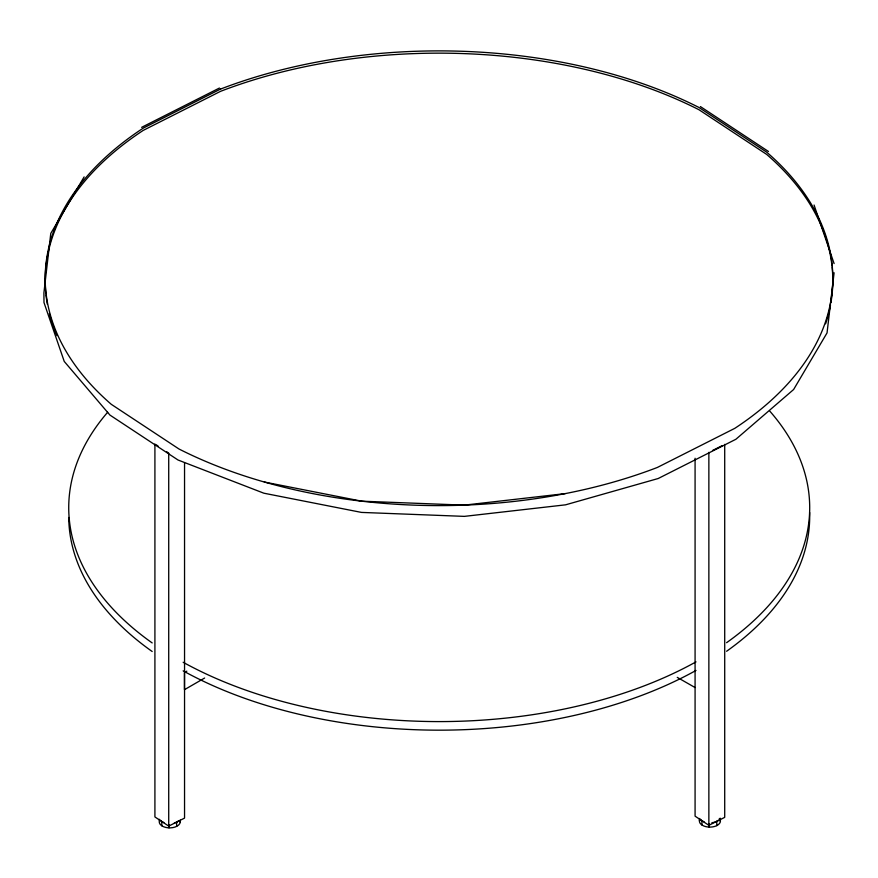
<?xml version="1.0" encoding="UTF-8"?>
<svg xmlns="http://www.w3.org/2000/svg" width="878" height="878" viewBox="0 0 878 878"><rect width="100%" height="100%" fill="white"/><g stroke="black" fill="none" stroke-linecap="round" stroke-linejoin="round"><path stroke-width="1.32" d="M834.1 272.762L827.043 332.916L793.613 389.525L735.885 439.274L658.215 478.51L565.553 504.828L464.374 516.374L361.473 512.412L263.85 493.195L178.025 460.006L109.926 415.064L64.237 361.429L43.988 302.548L43.9 292.934L50.781 233.394L84.123 176.906M186.827 671.165L184.457 672.537L184.457 689.691L204.64 678.025M141.643 127.332L219.423 88.041M154.912 443.961L154.912 816.946L168.719 826.088L184.545 818.109L184.545 462.947M712.519 450.491L722.276 445.596M695.08 458.261L695.08 816.167L708.864 825.309L724.712 817.363L724.712 444.367M565.191 493.623L464.308 505.135L361.692 501.184L264.344 482.033M677.245 677.366L695.08 687.551M700.392 106.567L768.448 151.477M155.977 444.663L158.106 446.068M166.601 451.687L168.719 453.092L168.719 826.088M814.06 205.024L834.1 263.565M720.377 818.252L720.377 821.468M716.788 821.336L716.788 825.627M709.161 823.882L709.161 827.098M708.864 452.324L708.864 825.309M701.972 820.743L701.972 825.024M699.426 818.483L699.426 820.623M180.209 820.085L180.209 822.225M176.632 822.093L176.632 826.385M169.015 824.651L169.015 827.866M161.815 821.512L161.815 825.803M159.258 819.262L159.258 821.402A10.503 6.058 0 0 0 170.387 827.866A10.503 6.058 0 0 0 180.034 820.645M832.794 282.068A393.805 227.358 0 0 1 830.972 302.427M830.489 305.127A393.805 227.358 0 0 1 825.594 323.817M56.938 335.626A393.805 227.358 0 0 1 49.355 313.468M47.357 304.271A393.805 227.358 0 0 1 46.007 295.107M45.865 293.779A393.805 227.358 0 0 1 143.224 130.394L220.597 91.312A393.805 227.358 0 0 1 698.998 109.75L766.692 154.418A393.805 227.358 0 0 1 831.993 265.902M832.135 267.241A393.805 227.358 0 0 1 832.794 279.358M809.637 512.434A370.483 213.903 0 0 1 726.589 651.267M696.013 670.441A370.483 213.903 0 0 1 183.151 670.858M152.179 651.509A370.483 213.903 0 0 1 68.736 517.46M769.83 411.167A370.483 213.903 0 0 1 726.589 642.696M696.013 661.869A370.483 213.903 0 0 1 183.151 662.275M152.179 642.926A370.483 213.903 0 0 1 107.665 412.232M718.599 820.151A10.503 6.058 0 0 1 711.904 822.708M704.024 821.786A10.503 6.058 0 0 1 700.457 819.415M719.334 818.395A10.503 6.058 0 0 1 710.532 827.098A10.503 6.058 0 0 1 699.964 819.075M178.453 820.908A10.503 6.058 0 0 1 174.349 822.971M163.879 822.565A10.503 6.058 0 0 1 160.301 820.195M220.597 89.051L143.224 128.133A393.805 227.358 0 0 0 111.308 404.341L179.002 449.009A393.805 227.358 0 0 0 657.402 467.436L734.776 428.354A393.805 227.358 0 0 0 766.692 152.157L698.998 107.489A393.805 227.358 0 0 0 220.597 89.051"/></g></svg>
